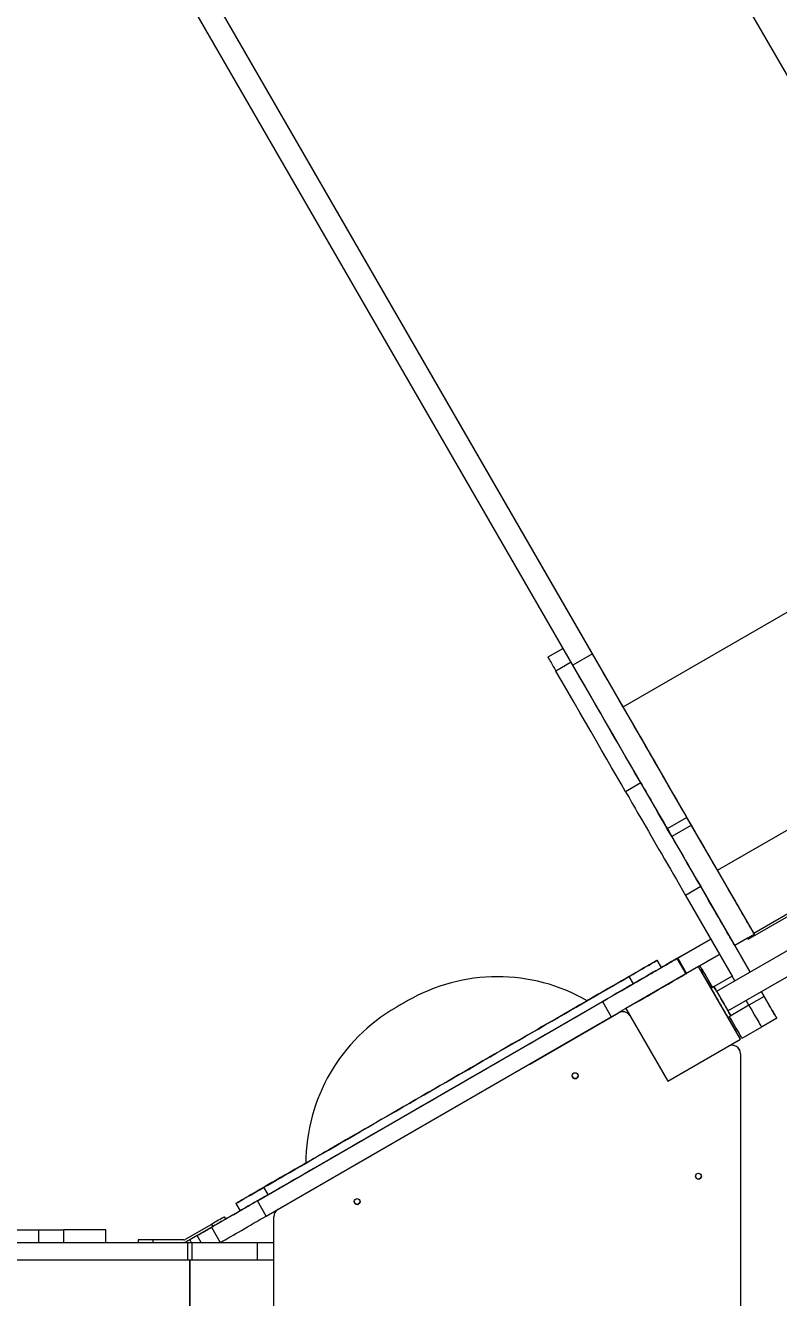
# Model space of a CAD drawing. Header units: millimetres. Extents: x -9110 to 8278, y -6387 to 5914.
# Drawn here: x -5712 to -4815, y 259 to 1776 of the extents above; entities that cross this region are included whole.
import ezdxf

# ---------------------------------------------------------------- set-up
doc = ezdxf.new("R2010")
doc.units = ezdxf.units.MM
for name, color, linetype in [('DIKOM_ОБЪЕКТ', 7, 'Continuous'), ('DIKOM_РАЗМЕР_ЗОНА', 7, 'Continuous'), ('DIKOM_РАЗМЕР_ОБЪЕКТА', 7, 'Continuous')]:
    doc.layers.add(name, color=color, linetype=linetype)
doc.styles.add('style1', font='arial.ttf', dxfattribs={"width": 0.8})
doc.dimstyles.new('1-50', dxfattribs={"dimtxt": 300, "dimasz": 200, "dimexe": 100, "dimexo": 0, "dimgap": 100, "dimtad": 1, "dimtxsty": 'style1', "dimcen": 200, "dimclrd": 7, "dimclre": 7, "dimclrt": 7, "dimadec": 1, "dimazin": 2, "dimtfac": 1, "dimtmove": 0, "dimatfit": 2, "dimfxl": 0, "dimlwd": 25, "dimlwe": 18, "dimarcsym": 0})

# ---------------------------------------------------------------- blocks, each defined once
blk = doc.blocks.new('*D9')
at = {"layer": 'Defpoints', "color": 0, "transparency": 16777216}
for p in [(-2194.7, 3914.4), (-7206.9, -3406.5), (-367.7, -3406.5)]:
    blk.add_point(p, dxfattribs=at)
at = {"layer": 'DIKOM_РАЗМЕР_ОБЪЕКТА', "color": 7, "lineweight": 18, "transparency": 16777216}
for p, q in [((-2194.7, 3914.4), (-7306.9, 3914.4)), ((-367.7, -3406.5), (-7306.9, -3406.5))]:
    blk.add_line(p, q, dxfattribs=at)
at = {"layer": 'DIKOM_РАЗМЕР_ОБЪЕКТА', "color": 7, "lineweight": 25, "transparency": 16777216}
blk.add_line((-7206.9, 3714.4), (-7206.9, -3206.5), dxfattribs=at)
at = {"layer": 'DIKOM_РАЗМЕР_ОБЪЕКТА', "color": 7, "transparency": 16777216}
for points in [[(-7240.3, 3714.4), (-7173.6, 3714.4), (-7206.9, 3914.4)], [(-7240.3, -3206.5), (-7173.6, -3206.5), (-7206.9, -3406.5)]]:
    blk.add_solid(points, dxfattribs=at)
at = {"layer": 'DIKOM_РАЗМЕР_ОБЪЕКТА', "color": 7, "transparency": 16777216, "insert": (-7460.2, 292.3), "char_height": 300, "attachment_point": 5, "rotation": 90, "style": 'style1'}
blk.add_mtext('7300', dxfattribs=at)
blk = doc.blocks.new('*D10')
at = {"layer": 'Defpoints', "color": 0, "transparency": 16777216}
for p in [(-3851.3, 5914.4), (-8660.2, -5406.5), (-497.8, -5406.5)]:
    blk.add_point(p, dxfattribs=at)
at = {"layer": 'DIKOM_РАЗМЕР_ЗОНА', "color": 7, "lineweight": 18, "transparency": 16777216}
for p, q in [((-3851.3, 5914.4), (-8760.2, 5914.4)), ((-497.8, -5406.5), (-8760.2, -5406.5))]:
    blk.add_line(p, q, dxfattribs=at)
at = {"layer": 'DIKOM_РАЗМЕР_ЗОНА', "color": 7, "lineweight": 25, "transparency": 16777216}
blk.add_line((-8660.2, 5714.4), (-8660.2, -5206.5), dxfattribs=at)
at = {"layer": 'DIKOM_РАЗМЕР_ЗОНА', "color": 7, "transparency": 16777216}
for points in [[(-8693.5, 5714.4), (-8626.8, 5714.4), (-8660.2, 5914.4)], [(-8693.5, -5206.5), (-8626.8, -5206.5), (-8660.2, -5406.5)]]:
    blk.add_solid(points, dxfattribs=at)
at = {"layer": 'DIKOM_РАЗМЕР_ЗОНА', "color": 7, "transparency": 16777216, "insert": (-8913.4, 268.5), "char_height": 300, "attachment_point": 5, "rotation": 90, "style": 'style1'}
blk.add_mtext('11300', dxfattribs=at)
blk = doc.blocks.new('*D11')
at = {"layer": 'Defpoints', "color": 0, "transparency": 16777216}
for p in [(-6509.9, 304), (6278.2, -1263), (6278.2, -4310)]:
    blk.add_point(p, dxfattribs=at)
at = {"layer": 'DIKOM_РАЗМЕР_ОБЪЕКТА', "color": 7, "lineweight": 18, "transparency": 16777216}
for p, q in [((-6509.9, 304), (-6509.9, -4410)), ((6278.2, -1263), (6278.2, -4410))]:
    blk.add_line(p, q, dxfattribs=at)
at = {"layer": 'DIKOM_РАЗМЕР_ОБЪЕКТА', "color": 7, "lineweight": 25, "transparency": 16777216}
blk.add_line((-6309.9, -4310), (6078.2, -4310), dxfattribs=at)
at = {"layer": 'DIKOM_РАЗМЕР_ОБЪЕКТА', "color": 7, "transparency": 16777216}
for points in [[(-6309.9, -4276.6), (-6309.9, -4343.3), (-6509.9, -4310)], [(6078.2, -4276.6), (6078.2, -4343.3), (6278.2, -4310)]]:
    blk.add_solid(points, dxfattribs=at)
at = {"layer": 'DIKOM_РАЗМЕР_ОБЪЕКТА', "color": 7, "transparency": 16777216, "insert": (-27.3, -4056.8), "char_height": 300, "attachment_point": 5, "style": 'style1'}
blk.add_mtext('12800', dxfattribs=at)

msp = doc.modelspace()

# ---------------------------------------------------------------- linework, layer by layer
at = {"layer": 'DIKOM_ОБЪЕКТ', "color": 7, "linetype": 'Continuous', "lineweight": 15}
for p, q in [((-4563.66, 1299.59), (-5202.929, 2406.91)), ((-5036.51, 1026.59), (-5675.779, 2133.91)), ((-5059.893, 1013.09), (-5699.161, 2120.41)), ((-5000.115, 963.565), (-5582.057, 1971.586)), ((-5000.115, 963.565), (-4527.272, 1236.561)), ((-5071.444, 1033.099), (-5089.629, 1022.6)), ((-4887.626, 768.723), (-4414.782, 1041.72)), ((-5062.012, 1016.76), (-5080.198, 1006.26)), ((-5036.51, 1026.59), (-5059.893, 1013.09)), ((-4289.283, 970.311), (-4888.57, 624.312)), ((-4851.084, 686.431), (-4361.78, 968.931)), ((-4844.357, 693.779), (-4371.509, 966.777)), ((-4875.071, 600.929), (-4275.783, 946.928)), ((-4978.937, 872.843), (-4997.123, 862.343)), ((-4924.022, 831.748), (-4947.405, 818.248)), ((-4918.606, 822.367), (-4941.988, 808.867)), ((-4918.606, 822.367), (-4924.022, 831.748)), ((-4941.988, 808.867), (-4947.405, 818.248)), ((-4843.607, 692.48), (-4887.626, 768.723)), ((-4907.561, 749.209), (-4925.748, 738.709)), ((-4907.561, 749.209), (-4848.731, 647.313)), ((-4925.748, 738.709), (-4870.175, 642.455)), ((-4934.9, 664.006), (-4895.688, 686.645)), ((-4895.689, 686.647), (-4934.6, 664.182)), ((-4843.607, 692.475), (-4866.989, 678.975)), ((-4851.83, 687.723), (-4866.985, 678.973)), ((-4851.83, 687.722), (-4866.985, 678.972)), ((-4843.607, 692.48), (-4843.607, 692.475)), ((-4910.286, 653.977), (-4886.903, 667.477)), ((-4910.286, 653.974), (-4886.903, 667.474)), ((-4885.174, 668.434), (-4908.556, 654.935)), ((-4885.188, 668.457), (-4908.552, 654.968)), ((-4885.191, 668.462), (-4901.626, 658.974)), ((-4885.19, 668.461), (-4901.626, 658.972)), ((-4886.903, 667.474), (-4885.191, 668.462)), ((-4886.903, 667.477), (-4886.903, 667.474)), ((-4886.903, 667.477), (-4886.903, 667.477)), ((-4886.903, 667.477), (-4886.903, 667.474)), ((-4848.713, 647.324), (-4866.987, 678.977)), ((-4910.285, 653.914), (-4996.887, 603.915)), ((-4954.381, 652.736), (-4959.381, 661.397)), ((-4952.204, 654.025), (-4954.395, 652.76)), ((-4935.541, 663.595), (-4934.903, 664.012)), ((-4925.041, 645.408), (-4935.541, 663.595)), ((-4934.903, 664.012), (-4924.403, 645.826)), ((-4934.612, 664.203), (-4934.626, 664.229)), ((-4934.626, 664.229), (-4934.599, 664.181)), ((-4934.599, 664.18), (-4934.612, 664.203)), ((-4930.269, 666.681), (-4930.269, 666.68)), ((-4891.635, 664.745), (-4910.286, 653.977)), ((-4910.286, 653.977), (-4910.285, 653.914)), ((-4910.286, 653.974), (-4910.286, 653.977)), ((-4905.341, 645.409), (-4910.286, 653.974)), ((-4860.285, 567.312), (-4910.285, 653.914)), ((-4908.556, 654.935), (-4908.552, 654.968)), ((-4901.891, 658.813), (-4901.626, 658.972)), ((-4901.626, 658.974), (-4901.882, 658.82)), ((-4901.626, 658.972), (-4901.626, 658.974)), ((-5059.124, 603.802), (-4993.166, 641.88)), ((-4993.166, 641.88), (-4988.166, 633.22)), ((-4925.041, 645.408), (-4924.403, 645.826)), ((-4906.624, 650.107), (-4906.624, 650.106)), ((-4905.286, 645.312), (-4895.265, 627.955)), ((-4870.175, 642.455), (-4893.558, 628.955)), ((-4866.918, 636.813), (-4870.175, 642.455)), ((-4891.821, 629.944), (-4895.285, 627.944)), ((-4891.821, 629.938), (-4895.285, 627.938)), ((-4895.285, 627.944), (-4895.285, 627.938)), ((-4893.552, 628.944), (-4893.558, 628.955)), ((-4891.821, 629.944), (-4891.821, 629.938)), ((-4835.231, 623.93), (-4831.986, 618.308)), ((-4831.99, 618.359), (-4835.212, 623.941)), ((-5435.959, 374.659), (-5024.688, 612.116)), ((-5024.688, 612.116), (-5014.188, 593.929)), ((-4850.17, 607.805), (-4871.822, 595.305)), ((-4850.17, 607.805), (-4853.418, 613.43)), ((-4831.986, 618.308), (-4850.172, 607.808)), ((-5425.458, 356.473), (-5014.188, 593.929)), ((-5111.388, 537.595), (-5005.431, 598.769)), ((-5111.388, 537.594), (-5005.431, 598.768)), ((-5005.431, 598.769), (-5005.431, 598.768)), ((-4996.887, 603.915), (-4996.887, 603.918)), ((-4996.887, 603.915), (-4946.887, 517.312)), ((-4871.821, 595.297), (-4875.285, 593.297)), ((-4875.262, 593.31), (-4865.286, 576.03)), ((-4871.821, 595.297), (-4871.821, 595.303)), ((-4816.986, 592.331), (-4835.173, 581.831)), ((-4816.986, 592.331), (-4816.99, 592.376)), ((-4835.17, 581.826), (-4858.553, 568.326)), ((-4835.17, 581.832), (-4835.17, 581.826)), ((-4946.887, 517.312), (-4860.285, 567.312)), ((-4860.286, 567.371), (-4860.285, 567.312)), ((-4860.287, 550.255), (-4860.287, 550.256)), ((-4860.285, 550.049), (-4860.241, -42.076)), ((-5113.146, 536.794), (-5111.388, 537.594)), ((-5113.14, 536.797), (-5111.388, 537.595)), ((-5111.388, 537.594), (-5111.388, 537.595)), ((-5428.166, 390.733), (-5362.124, 428.865)), ((-5411.53, 364.307), (-5301.913, 427.595)), ((-5411.53, 364.306), (-5301.913, 427.593)), ((-5301.913, 427.593), (-5300.357, 428.703)), ((-5301.913, 427.595), (-5300.361, 428.7)), ((-5301.913, 427.593), (-5301.913, 427.595)), ((-5423.166, 382.073), (-5428.166, 390.733)), ((-5461.675, 371.397), (-5456.676, 362.736)), ((-5425.458, 356.473), (-5435.959, 374.659)), ((-5411.53, 364.306), (-5411.53, 364.307)), ((-5473.611, 352.95), (-5475.111, 355.548)), ((-5416.53, 355.647), (-5416.53, 355.646)), ((-5416.53, 324.968), (-5416.53, 355.647)), ((-5416.53, 324.968), (-5416.53, 355.646)), ((-5725.721, 339.968), (-5696.607, 339.968)), ((-5696.607, 324.968), (-5696.607, 339.968)), ((-5696.607, 339.968), (-5666.917, 339.968)), ((-5666.917, 339.968), (-5666.917, 324.968)), ((-5616.935, 339.968), (-5666.917, 339.968)), ((-5616.935, 339.968), (-5616.935, 324.968)), ((-5616.792, 339.968), (-5616.935, 339.968)), ((-5616.792, 324.968), (-5616.792, 339.968)), ((-5490.699, 346.548), (-5522.185, 328.37)), ((-5489.2, 343.95), (-5520.685, 325.772)), ((-5490.594, 343.129), (-5490.722, 343.045)), ((-5490.722, 343.045), (-5480.286, 324.968)), ((-5490.699, 346.548), (-5489.2, 343.95)), ((-6367.81, 324.968), (-5518.716, 324.968)), ((-5578.041, 327.968), (-5578.041, 324.968)), ((-5560.041, 327.968), (-5578.041, 327.968)), ((-5560.041, 324.968), (-5560.041, 327.968)), ((-5523.685, 327.968), (-5560.041, 327.968)), ((-5518.716, 303.968), (-5518.716, 324.968)), ((-5518.716, 324.968), (-5513.673, 324.968)), ((-5507.895, 333.141), (-5516.555, 328.141)), ((-5516.555, 328.141), (-5514.723, 324.968)), ((-5513.673, 303.968), (-5513.673, 324.968)), ((-5513.673, 324.968), (-5436.236, 324.968)), ((-5503.176, 324.968), (-5507.895, 333.141)), ((-5436.236, 324.968), (-5436.236, 303.968)), ((-5436.236, 324.968), (-5416.236, 324.968)), ((-5416.236, 303.968), (-5416.236, 324.968)), ((-5517.03, 303.968), (-6484.728, 303.968)), ((-5518.716, 303.968), (-6367.81, 303.968)), ((-5516.425, 303.968), (-5518.716, 303.968)), ((-5517.03, 303.968), (-5517.03, 203.968)), ((-5517.03, 303.619), (-5516.425, 303.968)), ((-5516.53, 303.968), (-5516.53, 203.968)), ((-5416.53, 303.968), (-5516.53, 303.968)), ((-5416.53, 203.968), (-5416.53, 303.968)), ((-5416.53, 303.968), (-5416.236, 303.968))]:
    msp.add_line(p, q, dxfattribs=at)
at = {"layer": 'DIKOM_ОБЪЕКТ', "color": 7, "linetype": 'Continuous', "lineweight": 15, "flags": 128}
for points in [[(-5089.629, 1022.6), (-5089.614, 1022.573), (-5089.45, 1022.289), (-5089.107, 1021.695), (-5088.587, 1020.794), (-5087.891, 1019.588), (-5087.021, 1018.081), (-5085.981, 1016.279), (-5084.774, 1014.189), (-5083.405, 1011.816), (-5081.877, 1009.17), (-5080.198, 1006.26)], [(-4924.022, 831.748), (-4929.574, 841.365), (-4935.121, 850.973), (-4940.656, 860.561), (-4946.175, 870.12), (-4951.672, 879.64), (-4957.141, 889.112), (-4962.576, 898.527), (-4967.973, 907.874), (-4973.325, 917.145), (-4978.628, 926.33), (-4983.875, 935.419), (-4989.063, 944.404), (-4994.185, 953.276), (-4999.236, 962.026), (-5004.212, 970.644), (-5009.106, 979.122), (-5013.916, 987.452), (-5018.635, 995.626), (-5023.258, 1003.634), (-5027.781, 1011.47), (-5032.2, 1019.124), (-5036.51, 1026.59)], [(-4997.123, 862.343), (-5002.495, 871.649), (-5008.038, 881.253), (-5013.754, 891.154), (-5019.64, 901.351), (-5025.696, 911.844), (-5031.923, 922.63), (-5038.318, 933.71), (-5044.882, 945.08), (-5051.613, 956.741), (-5058.511, 968.691), (-5065.575, 980.928), (-5072.804, 993.452), (-5080.198, 1006.26)], [(-4947.405, 818.248), (-4952.957, 827.865), (-4958.503, 837.473), (-4964.039, 847.061), (-4969.558, 856.62), (-4975.054, 866.14), (-4980.523, 875.612), (-4985.959, 885.027), (-4991.356, 894.374), (-4996.708, 903.645), (-5002.011, 912.83), (-5007.258, 921.919), (-5012.446, 930.904), (-5017.567, 939.776), (-5022.619, 948.526), (-5027.594, 957.144), (-5032.489, 965.622), (-5037.298, 973.952), (-5042.017, 982.126), (-5046.641, 990.134), (-5051.164, 997.97), (-5055.583, 1005.624), (-5059.893, 1013.09)], [(-4978.937, 872.843), (-4984.308, 882.149), (-4989.852, 891.753), (-4995.567, 901.654), (-5001.453, 911.851), (-5007.51, 922.344), (-5013.736, 933.13), (-5020.131, 944.21), (-5026.695, 955.58), (-5033.426, 967.241), (-5040.324, 979.191), (-5047.388, 991.428), (-5052.72, 1000.665)], [(-4887.626, 768.723), (-4893.179, 778.34), (-4898.726, 787.948), (-4904.261, 797.536), (-4909.78, 807.095), (-4915.277, 816.615), (-4920.746, 826.088), (-4926.181, 835.502), (-4931.577, 844.849), (-4936.93, 854.12), (-4942.232, 863.305), (-4947.48, 872.394), (-4952.667, 881.38), (-4957.79, 890.251), (-4962.841, 899.001), (-4967.816, 907.619), (-4972.711, 916.098), (-4977.52, 924.428), (-4982.239, 932.601), (-4986.862, 940.609), (-4991.386, 948.445), (-4995.805, 956.099), (-5000.115, 963.565)], [(-4976.607, 922.834), (-4976.696, 922.988), (-4976.955, 923.436), (-4977.36, 924.138), (-4977.876, 925.032), (-4978.458, 926.039), (-4979.052, 927.069), (-4979.607, 928.03), (-4980.073, 928.837), (-4980.409, 929.419), (-4980.585, 929.724), (-4980.585, 929.724), (-4980.409, 929.419), (-4980.073, 928.838), (-4979.607, 928.031), (-4979.052, 927.069), (-4978.458, 926.04), (-4977.876, 925.033), (-4977.36, 924.139), (-4976.955, 923.436), (-4976.696, 922.988), (-4976.607, 922.834)], [(-4978.937, 872.843), (-4977.739, 870.767), (-4976.376, 868.406), (-4974.852, 865.766), (-4973.17, 862.852), (-4971.335, 859.673), (-4969.35, 856.235), (-4967.22, 852.546), (-4964.951, 848.615), (-4962.547, 844.451), (-4960.015, 840.064), (-4957.359, 835.464), (-4954.587, 830.662), (-4951.705, 825.67), (-4948.719, 820.498), (-4945.636, 815.159), (-4942.465, 809.666), (-4939.212, 804.031), (-4935.885, 798.268), (-4932.491, 792.39), (-4929.039, 786.411), (-4925.537, 780.345), (-4921.992, 774.205), (-4918.414, 768.008), (-4914.811, 761.766), (-4911.19, 755.495), (-4907.561, 749.209)], [(-4997.123, 862.343), (-4995.925, 860.267), (-4994.562, 857.906), (-4993.038, 855.266), (-4991.357, 852.352), (-4989.521, 849.173), (-4987.536, 845.735), (-4985.407, 842.046), (-4983.137, 838.115), (-4980.734, 833.951), (-4978.201, 829.564), (-4975.546, 824.964), (-4972.773, 820.162), (-4969.891, 815.17), (-4966.905, 809.998), (-4963.823, 804.659), (-4960.652, 799.166), (-4957.399, 793.531), (-4954.072, 787.768), (-4950.678, 781.89), (-4947.226, 775.911), (-4943.723, 769.845), (-4940.179, 763.706), (-4936.601, 757.508), (-4932.997, 751.266), (-4929.377, 744.995), (-4925.748, 738.709)], [(-4843.607, 692.475), (-4843.697, 692.631), (-4843.968, 693.1), (-4844.418, 693.88), (-4845.047, 694.969), (-4845.854, 696.365), (-4846.836, 698.065), (-4847.99, 700.065), (-4849.315, 702.359), (-4850.807, 704.942), (-4852.462, 707.808), (-4854.276, 710.951), (-4856.246, 714.361), (-4858.365, 718.032), (-4860.63, 721.954), (-4863.034, 726.118), (-4865.573, 730.514), (-4868.239, 735.132), (-4871.026, 739.959), (-4873.928, 744.985), (-4876.938, 750.198), (-4880.048, 755.584), (-4883.251, 761.132), (-4886.539, 766.827), (-4889.904, 772.656), (-4893.339, 778.604), (-4896.834, 784.658), (-4900.382, 790.803), (-4903.974, 797.024), (-4907.601, 803.306), (-4911.254, 809.634), (-4914.925, 815.993), (-4918.606, 822.367)], [(-4866.989, 678.975), (-4867.079, 679.131), (-4867.35, 679.6), (-4867.801, 680.38), (-4868.43, 681.469), (-4869.237, 682.865), (-4870.218, 684.565), (-4871.373, 686.565), (-4872.698, 688.859), (-4874.19, 691.442), (-4875.845, 694.308), (-4877.659, 697.451), (-4879.628, 700.861), (-4881.748, 704.532), (-4884.013, 708.454), (-4886.417, 712.618), (-4888.955, 717.014), (-4891.621, 721.632), (-4894.409, 726.459), (-4897.311, 731.486), (-4900.32, 736.698), (-4903.431, 742.085), (-4906.634, 747.632), (-4909.921, 753.327), (-4913.287, 759.156), (-4916.722, 765.104), (-4920.217, 771.158), (-4923.764, 777.303), (-4927.356, 783.524), (-4930.983, 789.806), (-4934.637, 796.134), (-4938.308, 802.493), (-4941.988, 808.867)], [(-4866.607, 732.315), (-4866.696, 732.469), (-4866.955, 732.917), (-4867.36, 733.619), (-4867.876, 734.513), (-4868.458, 735.52), (-4869.052, 736.549), (-4869.607, 737.511), (-4870.073, 738.318), (-4870.409, 738.9), (-4870.585, 739.204), (-4870.585, 739.204), (-4870.409, 738.9), (-4870.073, 738.319), (-4869.607, 737.511), (-4869.052, 736.55), (-4868.458, 735.52), (-4867.876, 734.514), (-4867.36, 733.619), (-4866.955, 732.917), (-4866.696, 732.469), (-4866.607, 732.315)], [(-4851.818, 687.701), (-4851.751, 687.585), (-4851.524, 687.192), (-4851.337, 686.868), (-4851.198, 686.628), (-4851.113, 686.481), (-4851.084, 686.431)], [(-4891.635, 664.745), (-4890.976, 665.126), (-4890.099, 665.632), (-4889.087, 666.216), (-4888.034, 666.825), (-4887.036, 667.401), (-4886.186, 667.891), (-4885.563, 668.251), (-4885.224, 668.447), (-4885.192, 668.465)], [(-4885.192, 668.465), (-4885.201, 668.46), (-4885.496, 668.289), (-4886.081, 667.951), (-4886.903, 667.477)], [(-4993.166, 641.88), (-4988.908, 644.339), (-4984.919, 646.643), (-4981.206, 648.787), (-4977.771, 650.771), (-4974.621, 652.59), (-4971.758, 654.244), (-4969.186, 655.73), (-4966.908, 657.046), (-4964.926, 658.191), (-4963.244, 659.162), (-4961.863, 659.96), (-4960.786, 660.583), (-4960.012, 661.031), (-4959.543, 661.302), (-4959.381, 661.397), (-4959.524, 661.315), (-4959.974, 661.056), (-4960.728, 660.621), (-4961.787, 660.01), (-4963.149, 659.225), (-4964.812, 658.265), (-4966.775, 657.133), (-4969.034, 655.829), (-4971.588, 654.355), (-4974.433, 652.714), (-4977.565, 650.906), (-4980.982, 648.934), (-4984.678, 646.801), (-4988.649, 644.509), (-4992.891, 642.06), (-4997.398, 639.459), (-5002.164, 636.708), (-5007.184, 633.81), (-5012.452, 630.769), (-5017.961, 627.589), (-5023.705, 624.273), (-5029.677, 620.826), (-5035.869, 617.252), (-5042.273, 613.554), (-5042.827, 613.234)], [(-4935.541, 663.595), (-4935.7, 663.503), (-4936.162, 663.235), (-4936.926, 662.794), (-4937.991, 662.178), (-4939.353, 661.391), (-4941.01, 660.434), (-4942.957, 659.31), (-4945.19, 658.02), (-4947.702, 656.57), (-4950.487, 654.961), (-4953.539, 653.199), (-4956.849, 651.287), (-4960.41, 649.23), (-4964.213, 647.034), (-4968.248, 644.705), (-4972.504, 642.247), (-4976.972, 639.667), (-4981.64, 636.972), (-4986.496, 634.168), (-4991.528, 631.262), (-4996.724, 628.262), (-5002.07, 625.175), (-5007.554, 622.009), (-5013.16, 618.772), (-5018.877, 615.471), (-5024.688, 612.116)], [(-4988.166, 633.22), (-4983.907, 635.679), (-4979.919, 637.983), (-4976.206, 640.127), (-4972.772, 642.11), (-4969.621, 643.93), (-4966.758, 645.584), (-4964.186, 647.07), (-4961.908, 648.386), (-4959.926, 649.53), (-4958.244, 650.502), (-4956.864, 651.3), (-4955.785, 651.923), (-4955.012, 652.37), (-4954.544, 652.642), (-4954.381, 652.736), (-4954.381, 652.736)], [(-4954.419, 652.803), (-4952.028, 654.184), (-4949.336, 655.738), (-4946.786, 657.21), (-4944.41, 658.582), (-4942.237, 659.836), (-4940.295, 660.957), (-4938.609, 661.93), (-4937.2, 662.744), (-4936.084, 663.387), (-4935.278, 663.853), (-4934.79, 664.134), (-4934.626, 664.229)], [(-4934.612, 664.203), (-4934.778, 664.106), (-4935.269, 663.823), (-4936.077, 663.356), (-4937.193, 662.711), (-4938.603, 661.897), (-4940.289, 660.923), (-4942.23, 659.802), (-4944.402, 658.548), (-4946.777, 657.177), (-4949.325, 655.706), (-4952.015, 654.153), (-4954.403, 652.774)], [(-4952.204, 654.025), (-4949.74, 655.448), (-4947.325, 656.841), (-4945.011, 658.178), (-4942.843, 659.429), (-4940.867, 660.57), (-4939.121, 661.578), (-4937.642, 662.431), (-4936.46, 663.114), (-4935.599, 663.611), (-4935.076, 663.912), (-4934.903, 664.012)], [(-4930.269, 666.68), (-4930.435, 666.585), (-4930.931, 666.298), (-4931.752, 665.824), (-4932.889, 665.168), (-4934.329, 664.336), (-4934.9, 664.007)], [(-4934.599, 664.181), (-4934.331, 664.336), (-4932.89, 665.168), (-4931.753, 665.824), (-4930.932, 666.299), (-4930.435, 666.585), (-4930.269, 666.681)], [(-4908.556, 654.935), (-4908.438, 654.73), (-4908.137, 654.208), (-4907.656, 653.375), (-4907.001, 652.24), (-4906.18, 650.818), (-4905.204, 649.127), (-4904.083, 647.186), (-4902.834, 645.021), (-4901.469, 642.658), (-4900.007, 640.126), (-4898.466, 637.456), (-4896.864, 634.681), (-4895.221, 631.836), (-4893.558, 628.955)], [(-5428.166, 390.733), (-5423.659, 393.334), (-5418.893, 396.086), (-5413.872, 398.983), (-5408.604, 402.024), (-5403.095, 405.205), (-5397.351, 408.52), (-5391.38, 411.967), (-5385.188, 415.542), (-5378.783, 419.239), (-5372.173, 423.055), (-5365.367, 426.984), (-5358.371, 431.022), (-5351.196, 435.165), (-5343.849, 439.406), (-5336.34, 443.741), (-5328.678, 448.164), (-5320.871, 452.671), (-5312.93, 457.255), (-5304.865, 461.912), (-5296.684, 466.635), (-5288.398, 471.418), (-5280.019, 476.256), (-5271.553, 481.143), (-5263.014, 486.073), (-5254.41, 491.04), (-5245.753, 496.038), (-5237.054, 501.061), (-5228.322, 506.102), (-5219.568, 511.156), (-5210.803, 516.217), (-5202.038, 521.277), (-5193.284, 526.332), (-5184.55, 531.374), (-5175.848, 536.398), (-5167.188, 541.398), (-5158.581, 546.368), (-5150.037, 551.301), (-5141.567, 556.191), (-5133.181, 561.033), (-5124.89, 565.82), (-5116.702, 570.548), (-5108.629, 575.209), (-5100.68, 579.799), (-5092.865, 584.311), (-5085.193, 588.741), (-5077.674, 593.082), (-5070.316, 597.33), (-5063.13, 601.48), (-5056.123, 605.526), (-5049.305, 609.463), (-5042.682, 613.287), (-5036.265, 616.992), (-5030.059, 620.576), (-5024.074, 624.032), (-5018.315, 627.357), (-5012.791, 630.547), (-5007.508, 633.598), (-5002.472, 636.506), (-4997.689, 639.268), (-4993.166, 641.88)], [(-5014.188, 593.929), (-5008.377, 597.285), (-5002.66, 600.585), (-4997.054, 603.822), (-4991.57, 606.988), (-4986.224, 610.075), (-4981.028, 613.076), (-4975.996, 615.981), (-4971.14, 618.785), (-4966.472, 621.48), (-4962.004, 624.06), (-4957.748, 626.518), (-4953.713, 628.848), (-4949.91, 631.044), (-4946.349, 633.1), (-4943.039, 635.012), (-4939.987, 636.774), (-4937.201, 638.383), (-4934.689, 639.834), (-4932.457, 641.123), (-4930.51, 642.248), (-4928.853, 643.205), (-4927.491, 643.992), (-4926.426, 644.607), (-4925.662, 645.049), (-4925.2, 645.316), (-4925.041, 645.408)], [(-4990.474, 643.442), (-4989.513, 643.997), (-4988.483, 644.592), (-4987.477, 645.173), (-4986.582, 645.689), (-4985.881, 646.094), (-4985.434, 646.352), (-4985.281, 646.44), (-4985.436, 646.35), (-4985.885, 646.091), (-4986.589, 645.685), (-4987.483, 645.168), (-4988.49, 644.587), (-4989.52, 643.992), (-4990.481, 643.438), (-4991.287, 642.972), (-4991.868, 642.637), (-4992.171, 642.462), (-4992.17, 642.462), (-4991.865, 642.639), (-4991.282, 642.975), (-4990.474, 643.442)], [(-4967.117, 645.371), (-4966.952, 645.466), (-4966.476, 645.741), (-4965.741, 646.165), (-4964.827, 646.693), (-4963.833, 647.267), (-4962.866, 647.826), (-4962.031, 648.307), (-4961.419, 648.661), (-4961.096, 648.847), (-4961.097, 648.846), (-4961.422, 648.659), (-4962.036, 648.304), (-4962.872, 647.822), (-4963.839, 647.263), (-4964.833, 646.689), (-4965.747, 646.162), (-4966.48, 645.738), (-4966.954, 645.465), (-4967.117, 645.371)], [(-4967.117, 645.362), (-4966.952, 645.457), (-4966.476, 645.732), (-4965.741, 646.157), (-4964.827, 646.684), (-4963.833, 647.259), (-4962.866, 647.817), (-4962.031, 648.299), (-4961.419, 648.652), (-4961.096, 648.838), (-4961.097, 648.838), (-4961.422, 648.65), (-4962.036, 648.296), (-4962.872, 647.813), (-4963.839, 647.254), (-4964.833, 646.68), (-4965.747, 646.153), (-4966.48, 645.73), (-4966.954, 645.456), (-4967.117, 645.362)], [(-4906.558, 651.473), (-4906.604, 650.967), (-4906.624, 650.107)], [(-5423.166, 382.073), (-5418.659, 384.674), (-5413.892, 387.425), (-5408.872, 390.323), (-5403.604, 393.364), (-5398.095, 396.544), (-5392.351, 399.86), (-5386.379, 403.307), (-5380.188, 406.882), (-5373.783, 410.579), (-5367.173, 414.394), (-5360.367, 418.324), (-5353.371, 422.362), (-5346.196, 426.504), (-5338.849, 430.746), (-5331.34, 435.081), (-5323.678, 439.504), (-5315.871, 444.011), (-5307.93, 448.595), (-5299.865, 453.252), (-5291.684, 457.974), (-5283.399, 462.758), (-5275.018, 467.596), (-5266.553, 472.483), (-5258.014, 477.413), (-5249.41, 482.38), (-5240.754, 487.378), (-5232.054, 492.401), (-5223.322, 497.442), (-5214.568, 502.496), (-5205.804, 507.556), (-5197.038, 512.617), (-5188.284, 517.671), (-5179.55, 522.714), (-5170.848, 527.738), (-5162.188, 532.738), (-5153.581, 537.707), (-5145.037, 542.64), (-5136.567, 547.531), (-5128.181, 552.373), (-5119.889, 557.16), (-5111.702, 561.887), (-5103.629, 566.549), (-5095.68, 571.138), (-5087.865, 575.651), (-5080.193, 580.08), (-5072.674, 584.422), (-5065.316, 588.67), (-5058.13, 592.82), (-5051.123, 596.865), (-5044.305, 600.803), (-5037.682, 604.626), (-5031.264, 608.332), (-5025.059, 611.915), (-5019.074, 615.372), (-5013.315, 618.697), (-5007.791, 621.887), (-5002.507, 624.938), (-4997.472, 627.846), (-4992.689, 630.608), (-4988.166, 633.22)], [(-5017.134, 628.063), (-5016.172, 628.618), (-5015.142, 629.213), (-5014.136, 629.794), (-5013.242, 630.309), (-5012.541, 630.714), (-5012.094, 630.972), (-5011.941, 631.061), (-5012.096, 630.971), (-5012.545, 630.712), (-5013.248, 630.306), (-5014.143, 629.789), (-5015.15, 629.208), (-5016.179, 628.613), (-5017.14, 628.058), (-5017.947, 627.593), (-5018.528, 627.258), (-5018.831, 627.083), (-5018.83, 627.083), (-5018.524, 627.26), (-5017.942, 627.596), (-5017.134, 628.063)], [(-4895.285, 627.938), (-4895.191, 627.777), (-4894.914, 627.296), (-4894.457, 626.504), (-4893.829, 625.416), (-4893.042, 624.052), (-4892.11, 622.439), (-4891.051, 620.605), (-4889.885, 618.585), (-4888.633, 616.417), (-4887.319, 614.14), (-4885.967, 611.798), (-4884.602, 609.434), (-4883.25, 607.092), (-4881.936, 604.816), (-4880.684, 602.648), (-4879.518, 600.628), (-4878.459, 598.794), (-4877.527, 597.181), (-4876.741, 595.818), (-4876.113, 594.731), (-4875.655, 593.939), (-4875.378, 593.458), (-4875.285, 593.297)], [(-4888.569, 624.313), (-4888.646, 624.447), (-4889.578, 626.06), (-4890.365, 627.423), (-4890.993, 628.511), (-4891.45, 629.302), (-4891.728, 629.783), (-4891.821, 629.944)], [(-4891.821, 629.938), (-4891.728, 629.777), (-4891.45, 629.295), (-4890.993, 628.504), (-4890.365, 627.416), (-4889.578, 626.053), (-4888.646, 624.439), (-4887.587, 622.605), (-4886.421, 620.585), (-4885.169, 618.417), (-4883.855, 616.14), (-4882.503, 613.798), (-4881.138, 611.434), (-4879.786, 609.092), (-4878.472, 606.816), (-4877.22, 604.648), (-4876.054, 602.628), (-4874.995, 600.794), (-4874.064, 599.181), (-4873.276, 597.818), (-4872.648, 596.73), (-4872.192, 595.939), (-4871.914, 595.458), (-4871.821, 595.297)], [(-4888.57, 624.312), (-4888.478, 624.152), (-4888.205, 623.678), (-4887.757, 622.902), (-4887.148, 621.846), (-4886.392, 620.538), (-4885.513, 619.014), (-4884.532, 617.316), (-4883.478, 615.49), (-4882.378, 613.585), (-4881.263, 611.654), (-4880.164, 609.75), (-4879.109, 607.923), (-4878.129, 606.225), (-4877.249, 604.702), (-4876.494, 603.394), (-4875.884, 602.338), (-4875.436, 601.562), (-4875.163, 601.089), (-4875.071, 600.929)], [(-5257.313, 612.938), (-5257.481, 612.841), (-5257.978, 612.555), (-5258.778, 612.093), (-5259.842, 611.479), (-5261.115, 610.744), (-5262.534, 609.924), (-5264.028, 609.062), (-5265.523, 608.199), (-5266.942, 607.38), (-5268.215, 606.644), (-5269.279, 606.03), (-5270.078, 605.569), (-5270.575, 605.282), (-5270.744, 605.184)], [(-5257.313, 612.938), (-5257.481, 612.841), (-5257.978, 612.554), (-5258.778, 612.092), (-5259.841, 611.478), (-5261.114, 610.743), (-5262.534, 609.924), (-5264.028, 609.061), (-5265.522, 608.198), (-5266.942, 607.379), (-5268.215, 606.644), (-5269.278, 606.03), (-5270.078, 605.568), (-5270.575, 605.281), (-5270.744, 605.184)], [(-5042.817, 613.229), (-5041.984, 613.71), (-5040.169, 614.757), (-5038.654, 615.631), (-5037.44, 616.331), (-5036.529, 616.856), (-5035.924, 617.205), (-5035.626, 617.377), (-5035.634, 617.372), (-5035.948, 617.189), (-5036.57, 616.83), (-5037.496, 616.295), (-5038.726, 615.584), (-5040.257, 614.699), (-5042.087, 613.642), (-5044.213, 612.415), (-5046.63, 611.018), (-5049.335, 609.456), (-5052.322, 607.731), (-5055.587, 605.845), (-5059.124, 603.802)], [(-4883.821, 616.082), (-4883.732, 615.928), (-4883.473, 615.48), (-4883.068, 614.777), (-4882.551, 613.883), (-4881.97, 612.876), (-4881.375, 611.847), (-4880.82, 610.885), (-4880.355, 610.078), (-4880.019, 609.496), (-4879.843, 609.192), (-4879.843, 609.192), (-4880.019, 609.497), (-4880.355, 610.078), (-4880.82, 610.886), (-4881.375, 611.847), (-4881.97, 612.877), (-4882.551, 613.884), (-4883.068, 614.778), (-4883.473, 615.48), (-4883.732, 615.928), (-4883.821, 616.082)], [(-4850.172, 607.808), (-4848.493, 604.9), (-4846.834, 602.027), (-4845.218, 599.228), (-4843.664, 596.536), (-4842.192, 593.986), (-4840.82, 591.611), (-4839.566, 589.438), (-4838.445, 587.497), (-4837.472, 585.812), (-4836.658, 584.402), (-4836.014, 583.288), (-4835.549, 582.482), (-4835.267, 581.994), (-4835.173, 581.831)], [(-4850.17, 607.805), (-4848.491, 604.896), (-4846.832, 602.024), (-4845.216, 599.224), (-4843.662, 596.533), (-4842.189, 593.983), (-4840.818, 591.607), (-4839.564, 589.435), (-4838.443, 587.493), (-4837.469, 585.808), (-4836.656, 584.399), (-4836.012, 583.284), (-4835.546, 582.477), (-4835.264, 581.99), (-4835.17, 581.826)], [(-4816.99, 592.376), (-4817.084, 592.54), (-4817.366, 593.028), (-4817.831, 593.835), (-4818.475, 594.95), (-4819.289, 596.36), (-4820.262, 598.046), (-4821.383, 599.988), (-4822.637, 602.16), (-4824.009, 604.536), (-4825.482, 607.087), (-4827.036, 609.778), (-4828.652, 612.578), (-4830.311, 615.451), (-4831.99, 618.359)], [(-4831.986, 618.308), (-4830.306, 615.4), (-4828.648, 612.527), (-4827.031, 609.728), (-4825.477, 607.036), (-4824.005, 604.486), (-4822.633, 602.111), (-4821.379, 599.938), (-4820.258, 597.997), (-4819.285, 596.311), (-4818.472, 594.902), (-4817.828, 593.788), (-4817.362, 592.981), (-4817.08, 592.494), (-4816.986, 592.331)], [(-5059.124, 603.802), (-5062.926, 601.607), (-5066.988, 599.261), (-5071.302, 596.77), (-5075.859, 594.139), (-5080.653, 591.37), (-5085.674, 588.471), (-5090.915, 585.444), (-5096.366, 582.297), (-5102.017, 579.034), (-5107.858, 575.661), (-5113.879, 572.185), (-5120.07, 568.61), (-5126.42, 564.944), (-5132.917, 561.192), (-5139.55, 557.362), (-5146.308, 553.461), (-5153.178, 549.494), (-5160.149, 545.469), (-5167.209, 541.393), (-5174.344, 537.273), (-5181.543, 533.117), (-5188.793, 528.931), (-5196.081, 524.723), (-5203.394, 520.501), (-5210.72, 516.271), (-5218.045, 512.042), (-5225.358, 507.82), (-5232.644, 503.614), (-5239.891, 499.429), (-5247.087, 495.275), (-5254.219, 491.158), (-5261.274, 487.084), (-5268.24, 483.063), (-5275.105, 479.1), (-5281.857, 475.202), (-5288.483, 471.376), (-5294.973, 467.63), (-5301.314, 463.969), (-5307.497, 460.4), (-5313.509, 456.929), (-5319.34, 453.563), (-5324.981, 450.306), (-5330.421, 447.166), (-5335.65, 444.147), (-5340.66, 441.255), (-5345.442, 438.495), (-5349.987, 435.871), (-5354.287, 433.389), (-5358.335, 431.052), (-5362.124, 428.865)], [(-5062.467, 601.865), (-5062.622, 601.776), (-5063.071, 601.517), (-5063.774, 601.11), (-5064.669, 600.594), (-5065.676, 600.012), (-5066.705, 599.418), (-5067.666, 598.863), (-5068.473, 598.398), (-5069.053, 598.062), (-5069.357, 597.887), (-5069.356, 597.888), (-5069.05, 598.065), (-5068.468, 598.401), (-5067.66, 598.868), (-5066.698, 599.423), (-5065.668, 600.017), (-5064.662, 600.598), (-5063.768, 601.114), (-5063.067, 601.519), (-5062.619, 601.777), (-5062.467, 601.865)], [(-4871.821, 595.303), (-4871.914, 595.464), (-4872.192, 595.946), (-4872.649, 596.737), (-4873.276, 597.825), (-4874.064, 599.189), (-4874.995, 600.802), (-4875.069, 600.93)], [(-4873.553, 594.305), (-4871.874, 591.396), (-4870.215, 588.524), (-4868.599, 585.724), (-4867.045, 583.033), (-4865.573, 580.483), (-4864.2, 578.107), (-4862.946, 575.935), (-4861.826, 573.993), (-4860.852, 572.308), (-4860.038, 570.898), (-4859.395, 569.784), (-4858.929, 568.977), (-4858.647, 568.49), (-4858.553, 568.326)], [(-5207.311, 518.235), (-5207.466, 518.146), (-5207.915, 517.886), (-5208.618, 517.48), (-5209.513, 516.964), (-5210.52, 516.382), (-5211.549, 515.788), (-5212.51, 515.233), (-5213.317, 514.767), (-5213.897, 514.432), (-5214.201, 514.257), (-5214.2, 514.258), (-5213.895, 514.434), (-5213.312, 514.771), (-5212.504, 515.237), (-5211.542, 515.793), (-5210.512, 516.387), (-5209.506, 516.968), (-5208.612, 517.484), (-5207.911, 517.889), (-5207.463, 518.147), (-5207.311, 518.235)], [(-5362.124, 428.865), (-5365.647, 426.832), (-5368.898, 424.956), (-5371.871, 423.24), (-5374.561, 421.688), (-5376.962, 420.301), (-5379.072, 419.084), (-5380.887, 418.037), (-5382.403, 417.162), (-5383.617, 416.462), (-5384.527, 415.937), (-5385.132, 415.588), (-5385.431, 415.416), (-5385.423, 415.422), (-5385.108, 415.604), (-5384.487, 415.963), (-5383.56, 416.499), (-5382.331, 417.209), (-5380.799, 418.094), (-5378.969, 419.151), (-5378.243, 419.571)], [(-5352.04, 434.681), (-5352.194, 434.591), (-5352.644, 434.332), (-5353.347, 433.926), (-5354.242, 433.409), (-5355.249, 432.827), (-5356.278, 432.233), (-5357.239, 431.678), (-5358.046, 431.213), (-5358.627, 430.878), (-5358.93, 430.702), (-5358.928, 430.703), (-5358.623, 430.88), (-5358.041, 431.216), (-5357.232, 431.683), (-5356.271, 432.238), (-5355.241, 432.832), (-5354.234, 433.414), (-5353.341, 433.929), (-5352.639, 434.334), (-5352.193, 434.592), (-5352.04, 434.681)], [(-5378.243, 419.583), (-5378.374, 419.507), (-5384.792, 415.801), (-5390.997, 412.218), (-5396.983, 408.761), (-5402.741, 405.436), (-5408.265, 402.246), (-5413.549, 399.195), (-5418.585, 396.287), (-5423.367, 393.525), (-5427.89, 390.913), (-5432.149, 388.454), (-5436.137, 386.151), (-5439.851, 384.006), (-5443.285, 382.023), (-5446.435, 380.203), (-5449.299, 378.549), (-5451.871, 377.063), (-5454.148, 375.747), (-5456.13, 374.603), (-5457.812, 373.631), (-5459.193, 372.833), (-5460.271, 372.21), (-5461.044, 371.763), (-5461.513, 371.491), (-5461.675, 371.397), (-5461.532, 371.479), (-5461.083, 371.737), (-5460.328, 372.172), (-5459.27, 372.783), (-5457.908, 373.568), (-5456.245, 374.528), (-5454.282, 375.66), (-5452.022, 376.964), (-5449.468, 378.438), (-5446.624, 380.08), (-5443.491, 381.888), (-5440.075, 383.859), (-5436.379, 385.993), (-5432.407, 388.285), (-5428.166, 390.733)], [(-5407.14, 402.892), (-5407.947, 402.426), (-5408.528, 402.091), (-5408.831, 401.916), (-5408.829, 401.917), (-5408.524, 402.093), (-5407.942, 402.43), (-5407.133, 402.896), (-5406.172, 403.452), (-5405.142, 404.046), (-5404.135, 404.627), (-5403.242, 405.143), (-5402.54, 405.548), (-5402.094, 405.806), (-5401.941, 405.894), (-5402.096, 405.805), (-5402.545, 405.545), (-5403.248, 405.139), (-5404.143, 404.623), (-5405.15, 404.041), (-5406.179, 403.447), (-5407.14, 402.892)], [(-5456.676, 362.736), (-5456.532, 362.819), (-5456.083, 363.077), (-5455.328, 363.512), (-5454.27, 364.123), (-5452.908, 364.908), (-5451.245, 365.868), (-5449.282, 367), (-5447.022, 368.304), (-5444.468, 369.778), (-5441.623, 371.42), (-5438.491, 373.227), (-5435.075, 375.199), (-5431.379, 377.332), (-5427.407, 379.625), (-5423.166, 382.073)], [(-5434.132, 387.295), (-5434.939, 386.83), (-5435.519, 386.495), (-5435.823, 386.32), (-5435.822, 386.32), (-5435.516, 386.497), (-5434.933, 386.833), (-5434.126, 387.3), (-5433.164, 387.855), (-5432.134, 388.449), (-5431.128, 389.031), (-5430.234, 389.546), (-5429.532, 389.951), (-5429.085, 390.209), (-5428.933, 390.298), (-5429.088, 390.208), (-5429.537, 389.949), (-5430.24, 389.543), (-5431.135, 389.026), (-5432.141, 388.445), (-5433.171, 387.85), (-5434.132, 387.295)], [(-5435.959, 374.659), (-5439.656, 372.524), (-5443.413, 370.355), (-5447.201, 368.168), (-5450.99, 365.98), (-5454.753, 363.808), (-5458.459, 361.669), (-5462.08, 359.578), (-5465.589, 357.552), (-5468.958, 355.607), (-5472.162, 353.757), (-5475.177, 352.017), (-5477.979, 350.4), (-5480.546, 348.918), (-5482.859, 347.583), (-5484.9, 346.404), (-5486.654, 345.392), (-5488.107, 344.553), (-5489.248, 343.895), (-5490.068, 343.422), (-5490.561, 343.138), (-5490.722, 343.045)], [(-5475.111, 355.548), (-5475.27, 355.457), (-5475.743, 355.184), (-5476.52, 354.735), (-5477.586, 354.12), (-5478.919, 353.35), (-5480.491, 352.442), (-5482.272, 351.414), (-5484.224, 350.287), (-5486.308, 349.084), (-5488.481, 347.829), (-5490.699, 346.548)], [(-5473.611, 352.95), (-5473.77, 352.859), (-5474.243, 352.586), (-5475.02, 352.137), (-5476.086, 351.522), (-5477.419, 350.752), (-5478.991, 349.844), (-5480.772, 348.816), (-5482.724, 347.689), (-5484.808, 346.486), (-5486.981, 345.231), (-5489.2, 343.95)], [(-5480.031, 324.968), (-5479.568, 325.236), (-5478.748, 325.709), (-5477.607, 326.367), (-5476.154, 327.205), (-5474.4, 328.218), (-5472.359, 329.396), (-5470.046, 330.731), (-5467.479, 332.213), (-5464.677, 333.831), (-5461.662, 335.571), (-5458.458, 337.421), (-5455.089, 339.366), (-5451.58, 341.392), (-5447.959, 343.482), (-5444.253, 345.622), (-5440.49, 347.794), (-5436.701, 349.982), (-5432.913, 352.169), (-5429.156, 354.338), (-5425.458, 356.473)], [(-5473.627, 352.978), (-5471.572, 354.165), (-5468.004, 356.225), (-5464.149, 358.452), (-5460.011, 360.842), (-5456.698, 362.755)], [(-5507.895, 333.141), (-5505.43, 334.564), (-5503.016, 335.958), (-5500.702, 337.294), (-5498.534, 338.546), (-5496.557, 339.687), (-5494.812, 340.695), (-5493.333, 341.548), (-5492.151, 342.23), (-5491.29, 342.727), (-5490.767, 343.029), (-5490.594, 343.129)], [(-5493.034, 341.725), (-5492.868, 341.82), (-5492.392, 342.095), (-5491.657, 342.519), (-5490.743, 343.047), (-5489.749, 343.622), (-5488.782, 344.18), (-5487.947, 344.662), (-5487.335, 345.015), (-5487.012, 345.201), (-5487.013, 345.201), (-5487.338, 345.013), (-5487.952, 344.658), (-5488.788, 344.176), (-5489.755, 343.617), (-5490.75, 343.043), (-5491.663, 342.516), (-5492.397, 342.093), (-5492.871, 341.819), (-5493.034, 341.725)], [(-5522.114, 324.968), (-5520.961, 325.634), (-5520.793, 325.731)], [(-5516.555, 328.141), (-5519.02, 326.718), (-5521.434, 325.325), (-5522.052, 324.968)]]:
    msp.add_lwpolyline(points, dxfattribs=at)
at = {"layer": 'DIKOM_ОБЪЕКТ', "color": 7, "linetype": 'Continuous', "lineweight": 15}
for centre in [(-5057.247, 523.818), (-4910.274, 403.985), (-5317.054, 373.818)]:
    msp.add_circle(centre, 3.5, dxfattribs=at)
for centre, radius, start, end in [((-5149.813, 426.743), 215, 60.151797, 120), ((-4896.626, 650.312), 10, 173.3346, 210), ((-5163.243, 418.989), 215, 120, 179.844892), ((-5000.431, 590.109), 10, 34.27801, 120), ((-5000.431, 590.107), 10, 34.229708, 120), ((-4870.285, 550.049), 10, 0.004207, 114.296548), ((-4870.285, 550.05), 10, 1.18119, 114.231391), ((-5057.247, 523.82), 3.5, 181.18119, 1.18119), ((-4910.274, 403.986), 3.5, 181.18119, 1.18119), ((-4910.274, 403.986), 3.5, 181.18119, 270), ((-4910.274, 403.986), 3.5, 270, 1.18119), ((-5406.53, 355.647), 10, 120, 179.999915), ((-5406.53, 355.646), 10, 120, 180.000085), ((-5317.054, 373.82), 3.5, 181.18119, 1.18119), ((-5523.685, 330.968), 3, 270, 300), ((-5523.685, 330.968), 6, 270, 300)]:
    msp.add_arc(centre, radius, start, end, dxfattribs=at)

# ---------------------------------------------------------------- dimensions: what is measured, and where the dimension line sits
at = {"layer": 'DIKOM_РАЗМЕР_ЗОНА'}
dim = msp.add_linear_dim(base=(-8660.16, -5406.454), p1=(-3851.314, 5914.391), p2=(-497.849, -5406.454), angle=90, text='11300', dimstyle='1-50', dxfattribs=at)
dim.commit()
dim.dimension.update_dxf_attribs({"geometry": '*D10', "text_midpoint": (-8660.16, 268.455), "dimtype": 160})
at = {"layer": 'DIKOM_РАЗМЕР_ОБЪЕКТА'}
dim = msp.add_linear_dim(base=(-7206.946, -3406.454), p1=(-2194.748, 3914.391), p2=(-367.748, -3406.454), angle=90, text='7300', dimstyle='1-50', dxfattribs=at)
dim.commit()
dim.dimension.update_dxf_attribs({"geometry": '*D9', "text_midpoint": (-7206.946, 292.262), "dimtype": 160})
dim = msp.add_linear_dim(base=(6278.196, -4309.959), p1=(-6509.939, 303.968), p2=(6278.196, -1263.032), text='12800', dimstyle='1-50', dxfattribs=at)
dim.commit()
dim.dimension.update_dxf_attribs({"geometry": '*D11', "text_midpoint": (-27.257, -4309.959), "dimtype": 160})

doc.saveas('drawing.dxf')
